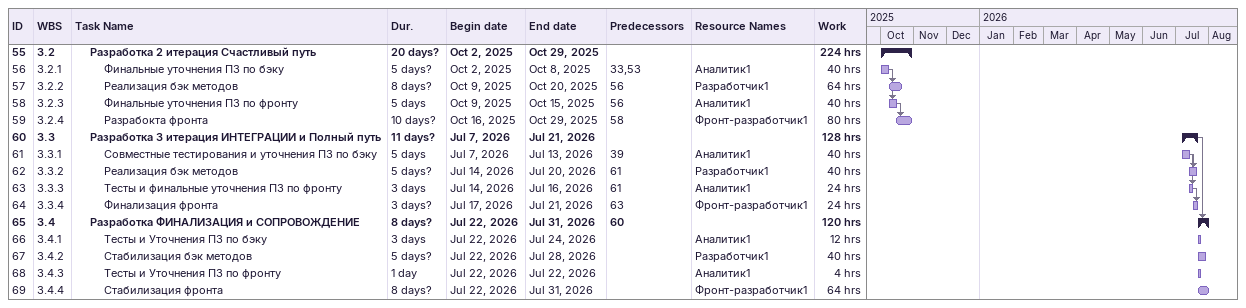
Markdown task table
| ID | WBS | Task | Duration | Start | Finish | Predecessors | Resources | Work (h) |
|---|---|---|---|---|---|---|---|---|
| 55 | 3.2 | **Разработка 2 итерация Счастливый путь** | 20d? | 2025-10-02 | 2025-10-29 |  |  | 224 |
| 56 | 3.2.1 | Финальные уточнения ПЗ по бэку | 5d? | 2025-10-02 | 2025-10-08 | 33, 53 | Аналитик1 | 40 |
| 57 | 3.2.2 | Реализация бэк методов | 8d? | 2025-10-09 | 2025-10-20 | 56 | Разработчик1 | 64 |
| 58 | 3.2.3 | Финальные уточнения ПЗ по фронту | 5d | 2025-10-09 | 2025-10-15 | 56 | Аналитик1 | 40 |
| 59 | 3.2.4 | Разрабокта фронта | 10d? | 2025-10-16 | 2025-10-29 | 58 | Фронт-разработчик1 | 80 |
| 60 | 3.3 | **Разработка 3 итерация ИНТЕГРАЦИИ и Полный путь** | 11d? | 2026-07-07 | 2026-07-21 |  |  | 128 |
| 61 | 3.3.1 | Совместные тестирования и уточнения ПЗ по бэку | 5d | 2026-07-07 | 2026-07-13 | 39 | Аналитик1 | 40 |
| 62 | 3.3.2 | Реализация бэк методов | 5d? | 2026-07-14 | 2026-07-20 | 61 | Разработчик1 | 40 |
| 63 | 3.3.3 | Тесты и финальные уточнения ПЗ по фронту | 3d | 2026-07-14 | 2026-07-16 | 61 | Аналитик1 | 24 |
| 64 | 3.3.4 | Финализация фронта | 3d? | 2026-07-17 | 2026-07-21 | 63 | Фронт-разработчик1 | 24 |
| 65 | 3.4 | **Разработка ФИНАЛИЗАЦИЯ и СОПРОВОЖДЕНИЕ** | 8d? | 2026-07-22 | 2026-07-31 | 60 |  | 120 |
| 66 | 3.4.1 | Тесты и Уточнения ПЗ по бэку | 3d | 2026-07-22 | 2026-07-24 |  | Аналитик1 | 12 |
| 67 | 3.4.2 | Стабилизация бэк методов | 5d? | 2026-07-22 | 2026-07-28 |  | Разработчик1 | 40 |
| 68 | 3.4.3 | Тесты и Уточнения ПЗ по фронту | 1d | 2026-07-22 | 2026-07-22 |  | Аналитик1 | 4 |
| 69 | 3.4.4 | Стабилизация фронта | 8d? | 2026-07-22 | 2026-07-31 |  | Фронт-разработчик1 | 64 |
